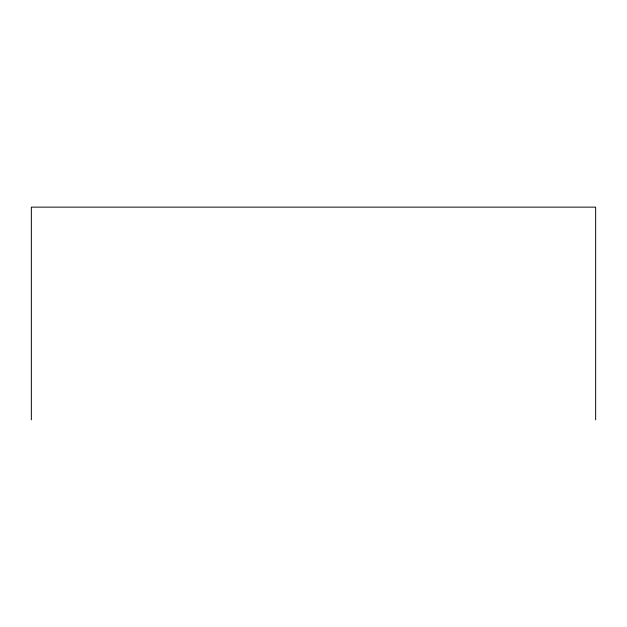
<?xml version="1.0" encoding="UTF-8"?>
<svg xmlns="http://www.w3.org/2000/svg" width="627" height="627" viewBox="0 0 627 627"><rect width="100%" height="100%" fill="white"/><g stroke="black" fill="none" stroke-linecap="round" stroke-linejoin="round"><path stroke-width="0.94" d="M595.65 419.863L595.65 207.137L31.35 207.137L31.35 419.863"/></g></svg>
